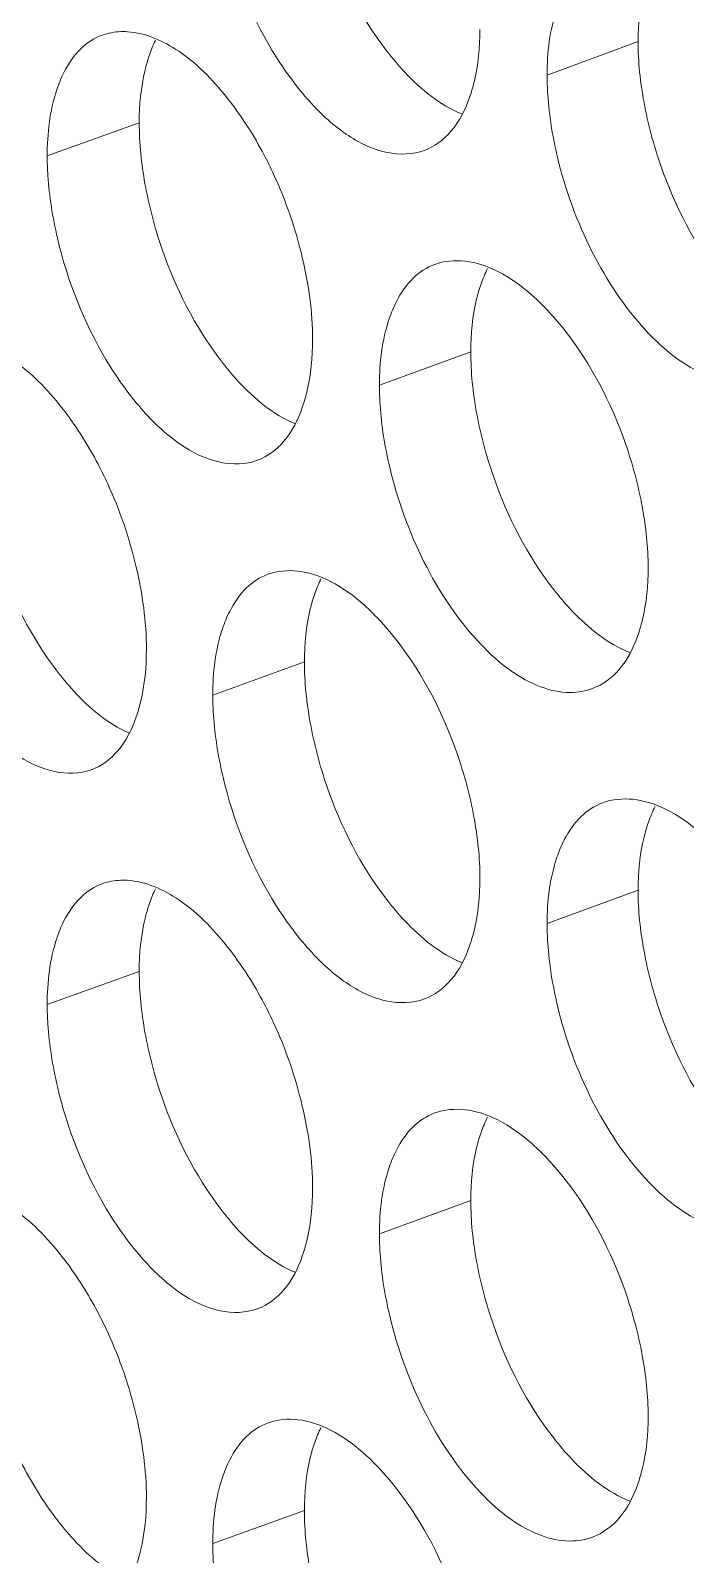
# Model space of a CAD drawing. Header units: millimetres. Extents: x 1177 to 4147, y 93 to 2194.
# Drawn here: x 2523.2 to 2529.28, y 1048.09 to 1062.23 of the extents above; entities that cross this region are included whole.
import ezdxf

# ---------------------------------------------------------------- set-up
doc = ezdxf.new("R2010")
doc.units = ezdxf.units.MM
doc.header["$LTSCALE"] = 0.1
doc.layers.get('0').update_dxf_attribs({"lineweight": 13})
doc.layers.add('标注', color=251, linetype='Continuous', lineweight=9)

# ---------------------------------------------------------------- blocks, each defined once
blk = doc.blocks.new('02')
at = {"layer": '标注'}
for p, q in [((4381.761, 1108.597), (4380.555, 1108.152)), ((4375.148, 1107.518), (4373.928, 1107.082)), ((4379.543, 1104.483), (4378.332, 1104.04)), ((4377.338, 1100.373), (4376.123, 1099.933)), ((4381.761, 1097.347), (4380.555, 1096.902)), ((4375.148, 1096.268), (4373.928, 1095.832)), ((4375.148, 1096.268), (4373.928, 1095.832)), ((4379.543, 1093.233), (4378.332, 1092.79)), ((4379.543, 1093.233), (4378.332, 1092.79)), ((4377.338, 1089.123), (4376.123, 1088.683))]:
    blk.add_line(p, q, dxfattribs=at)
for points, knots in [([(4377.338, 1111.623), (4377.338, 1111.353), (4377.398, 1110.791), (4377.685, 1109.702), (4378.082, 1108.923), (4378.426, 1108.475)], [0, 0, 0, 0, 0.240288, 0.498123, 1, 1, 1, 1]), ([(4376.259, 1110.096), (4376.391, 1109.532), (4376.708, 1108.728), (4377.334, 1107.849), (4377.698, 1107.501), (4377.889, 1107.37)], [0, 0, 0, 0, 0.537696, 0.785444, 1, 1, 1, 1]), ([(4381.899, 1109.499), (4381.876, 1109.433), (4381.79, 1109.14), (4381.761, 1108.833), (4381.761, 1108.597)], [0, 0, 0, 0, 0.228275, 1, 1, 1, 1]), ([(4380.783, 1109.264), (4380.745, 1109.19), (4380.599, 1108.836), (4380.555, 1108.448), (4380.555, 1108.152)], [0, 0, 0, 0, 0.220876, 1, 1, 1, 1]), ([(4374.658, 1108.682), (4374.552, 1108.643), (4374.343, 1108.507), (4374.208, 1108.302), (4374.15, 1108.188)], [0, 0, 0, 0, 0.469738, 1, 1, 1, 1]), ([(4374.992, 1108.727), (4374.963, 1108.729), (4374.85, 1108.73), (4374.737, 1108.71), (4374.658, 1108.682)], [0, 0, 0, 0, 0.257824, 1, 1, 1, 1]), ([(4376.356, 1107.795), (4376.161, 1108.048), (4375.776, 1108.466), (4375.235, 1108.712), (4374.992, 1108.727)], [0, 0, 0, 0, 0.568444, 1, 1, 1, 1]), ([(4379.527, 1107.856), (4379.55, 1107.922), (4379.635, 1108.214), (4379.664, 1108.522), (4379.664, 1108.757)], [0, 0, 0, 0, 0.22821, 1, 1, 1, 1]), ([(4378.426, 1108.475), (4378.502, 1108.377), (4378.782, 1108.044), (4379.133, 1107.754), (4379.423, 1107.637)], [0, 0, 0, 0, 0.28439, 1, 1, 1, 1]), ([(4381.761, 1108.597), (4381.761, 1108.327), (4381.822, 1107.766), (4382.113, 1106.678), (4382.515, 1105.9), (4382.864, 1105.455)], [0, 0, 0, 0, 0.240142, 0.497822, 1, 1, 1, 1]), ([(4375.283, 1108.419), (4375.26, 1108.353), (4375.176, 1108.06), (4375.148, 1107.753), (4375.148, 1107.518)], [0, 0, 0, 0, 0.227846, 1, 1, 1, 1]), ([(4374.15, 1108.188), (4374.113, 1108.114), (4373.971, 1107.762), (4373.928, 1107.376), (4373.928, 1107.082)], [0, 0, 0, 0, 0.220347, 1, 1, 1, 1]), ([(4380.555, 1108.152), (4380.555, 1108.065), (4380.568, 1107.699), (4380.628, 1107.336), (4380.692, 1107.065)], [0, 0, 0, 0, 0.237664, 1, 1, 1, 1]), ([(4378.928, 1107.154), (4379.064, 1107.204), (4379.328, 1107.405), (4379.47, 1107.695), (4379.527, 1107.856)], [0, 0, 0, 0, 0.458276, 1, 1, 1, 1]), ([(4376.929, 1106.839), (4376.889, 1106.926), (4376.724, 1107.259), (4376.524, 1107.576), (4376.356, 1107.795)], [0, 0, 0, 0, 0.258962, 1, 1, 1, 1]), ([(4375.148, 1107.518), (4375.148, 1107.248), (4375.207, 1106.687), (4375.492, 1105.597), (4375.886, 1104.817), (4376.229, 1104.368)], [0, 0, 0, 0, 0.240361, 0.498273, 1, 1, 1, 1]), ([(4377.889, 1107.37), (4378.053, 1107.258), (4378.387, 1107.089), (4378.773, 1107.097), (4378.928, 1107.154)], [0, 0, 0, 0, 0.54679, 1, 1, 1, 1]), ([(4373.928, 1107.082), (4373.928, 1106.995), (4373.941, 1106.629), (4374, 1106.265), (4374.063, 1105.994)], [0, 0, 0, 0, 0.237593, 1, 1, 1, 1]), ([(4380.692, 1107.065), (4380.796, 1106.63), (4381.094, 1105.81), (4381.677, 1104.927), (4382.226, 1104.409), (4382.631, 1104.167), (4383.031, 1104.063), (4383.289, 1104.096), (4383.401, 1104.138)], [0, 0, 0, 0, 0.308628, 0.595689, 0.719688, 0.826459, 0.91799, 1, 1, 1, 1]), ([(4377.446, 1104.647), (4377.446, 1105.012), (4377.339, 1105.766), (4377.093, 1106.485), (4376.929, 1106.839)], [0, 0, 0, 0, 0.483858, 1, 1, 1, 1]), ([(4374.063, 1105.994), (4374.195, 1105.43), (4374.509, 1104.626), (4375.131, 1103.745), (4375.493, 1103.396), (4375.683, 1103.264)], [0, 0, 0, 0, 0.538094, 0.785773, 1, 1, 1, 1]), ([(4379.066, 1105.642), (4378.96, 1105.603), (4378.752, 1105.467), (4378.616, 1105.264), (4378.558, 1105.151)], [0, 0, 0, 0, 0.471136, 1, 1, 1, 1]), ([(4380.791, 1104.765), (4380.659, 1104.933), (4380.391, 1105.23), (4379.941, 1105.558), (4379.489, 1105.714), (4379.191, 1105.688), (4379.066, 1105.642)], [0, 0, 0, 0, 0.313314, 0.581411, 0.805175, 1, 1, 1, 1]), ([(4379.679, 1105.383), (4379.656, 1105.318), (4379.571, 1105.025), (4379.543, 1104.718), (4379.543, 1104.483)], [0, 0, 0, 0, 0.228131, 1, 1, 1, 1]), ([(4378.558, 1105.151), (4378.52, 1105.076), (4378.376, 1104.723), (4378.332, 1104.336), (4378.332, 1104.04)], [0, 0, 0, 0, 0.220694, 1, 1, 1, 1]), ([(4374.16, 1103.692), (4373.969, 1103.944), (4373.59, 1104.358), (4373.059, 1104.608), (4372.82, 1104.627)], [0, 0, 0, 0, 0.568222, 1, 1, 1, 1]), ([(4377.31, 1103.747), (4377.333, 1103.812), (4377.418, 1104.105), (4377.446, 1104.412), (4377.446, 1104.647)], [0, 0, 0, 0, 0.228067, 1, 1, 1, 1]), ([(4381.895, 1101.622), (4381.895, 1101.892), (4381.834, 1102.453), (4381.542, 1103.541), (4381.139, 1104.319), (4380.791, 1104.765)], [0, 0, 0, 0, 0.240004, 0.497624, 1, 1, 1, 1]), ([(4379.543, 1104.483), (4379.543, 1104.212), (4379.603, 1103.651), (4379.892, 1102.562), (4380.291, 1101.784), (4380.638, 1101.338)], [0, 0, 0, 0, 0.240215, 0.497973, 1, 1, 1, 1]), ([(4376.229, 1104.368), (4376.303, 1104.271), (4376.579, 1103.94), (4376.924, 1103.651), (4377.209, 1103.531)], [0, 0, 0, 0, 0.284248, 1, 1, 1, 1]), ([(4378.332, 1104.04), (4378.332, 1103.953), (4378.345, 1103.587), (4378.404, 1103.224), (4378.468, 1102.953)], [0, 0, 0, 0, 0.23764, 1, 1, 1, 1]), ([(4374.73, 1102.735), (4374.689, 1102.823), (4374.525, 1103.156), (4374.327, 1103.473), (4374.16, 1103.692)], [0, 0, 0, 0, 0.259052, 1, 1, 1, 1]), ([(4376.713, 1103.045), (4376.848, 1103.094), (4377.113, 1103.295), (4377.254, 1103.585), (4377.31, 1103.747)], [0, 0, 0, 0, 0.457514, 1, 1, 1, 1]), ([(4375.683, 1103.264), (4375.845, 1103.152), (4376.176, 1102.983), (4376.559, 1102.989), (4376.713, 1103.045)], [0, 0, 0, 0, 0.547253, 1, 1, 1, 1]), ([(4378.468, 1102.953), (4378.572, 1102.518), (4378.867, 1101.698), (4379.445, 1100.815), (4379.99, 1100.295), (4380.392, 1100.051), (4380.79, 1099.945), (4381.046, 1099.978), (4381.157, 1100.019)], [0, 0, 0, 0, 0.309142, 0.59647, 0.720459, 0.827093, 0.918352, 1, 1, 1, 1]), ([(4375.243, 1100.542), (4375.243, 1100.907), (4375.137, 1101.662), (4374.892, 1102.381), (4374.73, 1102.735)], [0, 0, 0, 0, 0.483896, 1, 1, 1, 1]), ([(4378.566, 1100.652), (4378.435, 1100.821), (4378.17, 1101.118), (4377.724, 1101.446), (4377.275, 1101.604), (4376.979, 1101.579), (4376.855, 1101.534)], [0, 0, 0, 0, 0.313876, 0.582158, 0.805693, 1, 1, 1, 1]), ([(4381.757, 1100.721), (4381.78, 1100.787), (4381.866, 1101.079), (4381.895, 1101.387), (4381.895, 1101.622)], [0, 0, 0, 0, 0.228354, 1, 1, 1, 1]), ([(4376.855, 1101.534), (4376.749, 1101.496), (4376.54, 1101.359), (4376.404, 1101.155), (4376.347, 1101.042)], [0, 0, 0, 0, 0.470447, 1, 1, 1, 1]), ([(4373.48, 1101.224), (4373.52, 1101.136), (4373.683, 1100.803), (4373.88, 1100.485), (4374.046, 1100.266)], [0, 0, 0, 0, 0.259163, 1, 1, 1, 1]), ([(4377.474, 1101.274), (4377.451, 1101.208), (4377.366, 1100.915), (4377.338, 1100.608), (4377.338, 1100.373)], [0, 0, 0, 0, 0.227989, 1, 1, 1, 1]), ([(4380.638, 1101.338), (4380.715, 1101.238), (4381, 1100.904), (4381.357, 1100.612), (4381.651, 1100.497)], [0, 0, 0, 0, 0.28452, 1, 1, 1, 1]), ([(4376.347, 1101.042), (4376.309, 1100.967), (4376.166, 1100.615), (4376.123, 1100.229), (4376.123, 1099.933)], [0, 0, 0, 0, 0.220518, 1, 1, 1, 1]), ([(4379.664, 1097.507), (4379.664, 1097.777), (4379.603, 1098.338), (4379.312, 1099.427), (4378.913, 1100.205), (4378.566, 1100.652)], [0, 0, 0, 0, 0.240077, 0.497775, 1, 1, 1, 1]), ([(4381.157, 1100.019), (4381.293, 1100.069), (4381.558, 1100.27), (4381.7, 1100.56), (4381.757, 1100.721)], [0, 0, 0, 0, 0.459026, 1, 1, 1, 1]), ([(4375.108, 1099.642), (4375.131, 1099.708), (4375.215, 1100), (4375.243, 1100.307), (4375.243, 1100.542)], [0, 0, 0, 0, 0.227924, 1, 1, 1, 1]), ([(4377.338, 1100.373), (4377.338, 1100.103), (4377.398, 1099.541), (4377.685, 1098.452), (4378.082, 1097.673), (4378.426, 1097.225)], [0, 0, 0, 0, 0.240288, 0.498123, 1, 1, 1, 1]), ([(4374.046, 1100.266), (4374.119, 1100.17), (4374.391, 1099.841), (4374.729, 1099.553), (4375.01, 1099.431)], [0, 0, 0, 0, 0.284096, 1, 1, 1, 1]), ([(4376.123, 1099.933), (4376.123, 1099.846), (4376.136, 1099.481), (4376.195, 1099.117), (4376.259, 1098.846)], [0, 0, 0, 0, 0.237616, 1, 1, 1, 1]), ([(4374.512, 1098.941), (4374.648, 1098.99), (4374.912, 1099.191), (4375.052, 1099.481), (4375.108, 1099.642)], [0, 0, 0, 0, 0.456741, 1, 1, 1, 1]), ([(4373.491, 1099.164), (4373.652, 1099.051), (4373.979, 1098.881), (4374.36, 1098.887), (4374.512, 1098.941)], [0, 0, 0, 0, 0.547725, 1, 1, 1, 1]), ([(4376.259, 1098.846), (4376.391, 1098.282), (4376.708, 1097.478), (4377.334, 1096.599), (4377.698, 1096.251), (4377.889, 1096.12)], [0, 0, 0, 0, 0.537696, 0.785444, 1, 1, 1, 1]), ([(4383.03, 1097.632), (4382.897, 1097.801), (4382.626, 1098.098), (4382.173, 1098.424), (4381.717, 1098.579), (4381.417, 1098.551), (4381.292, 1098.505)], [0, 0, 0, 0, 0.312757, 0.580674, 0.804664, 1, 1, 1, 1]), ([(4381.292, 1098.505), (4381.185, 1098.465), (4380.978, 1098.33), (4380.841, 1098.127), (4380.783, 1098.014)], [0, 0, 0, 0, 0.471808, 1, 1, 1, 1]), ([(4381.899, 1098.249), (4381.876, 1098.183), (4381.79, 1097.89), (4381.761, 1097.583), (4381.761, 1097.347)], [0, 0, 0, 0, 0.228275, 1, 1, 1, 1]), ([(4380.783, 1098.014), (4380.745, 1097.94), (4380.599, 1097.586), (4380.555, 1097.198), (4380.555, 1096.902)], [0, 0, 0, 0, 0.220876, 1, 1, 1, 1]), ([(4374.658, 1097.432), (4374.552, 1097.393), (4374.343, 1097.257), (4374.208, 1097.052), (4374.15, 1096.938)], [0, 0, 0, 0, 0.469738, 1, 1, 1, 1]), ([(4374.658, 1097.432), (4374.552, 1097.393), (4374.343, 1097.257), (4374.208, 1097.052), (4374.15, 1096.938)], [0, 0, 0, 0, 0.469738, 1, 1, 1, 1]), ([(4374.992, 1097.477), (4374.963, 1097.479), (4374.85, 1097.48), (4374.737, 1097.46), (4374.658, 1097.432)], [0, 0, 0, 0, 0.257824, 1, 1, 1, 1]), ([(4374.992, 1097.477), (4374.963, 1097.479), (4374.85, 1097.48), (4374.737, 1097.46), (4374.658, 1097.432)], [0, 0, 0, 0, 0.257824, 1, 1, 1, 1]), ([(4376.356, 1096.545), (4376.161, 1096.798), (4375.776, 1097.216), (4375.235, 1097.462), (4374.992, 1097.477)], [0, 0, 0, 0, 0.568444, 1, 1, 1, 1]), ([(4376.356, 1096.545), (4376.161, 1096.798), (4375.776, 1097.216), (4375.235, 1097.462), (4374.992, 1097.477)], [0, 0, 0, 0, 0.568444, 1, 1, 1, 1]), ([(4379.527, 1096.606), (4379.55, 1096.672), (4379.635, 1096.964), (4379.664, 1097.272), (4379.664, 1097.507)], [0, 0, 0, 0, 0.22821, 1, 1, 1, 1]), ([(4381.761, 1097.347), (4381.761, 1097.077), (4381.822, 1096.516), (4382.113, 1095.428), (4382.515, 1094.65), (4382.864, 1094.205)], [0, 0, 0, 0, 0.240142, 0.497822, 1, 1, 1, 1]), ([(4375.283, 1097.169), (4375.26, 1097.103), (4375.176, 1096.81), (4375.148, 1096.503), (4375.148, 1096.268)], [0, 0, 0, 0, 0.227846, 1, 1, 1, 1]), ([(4375.283, 1097.169), (4375.26, 1097.103), (4375.176, 1096.81), (4375.148, 1096.503), (4375.148, 1096.268)], [0, 0, 0, 0, 0.227846, 1, 1, 1, 1]), ([(4378.426, 1097.225), (4378.502, 1097.127), (4378.782, 1096.794), (4379.133, 1096.504), (4379.423, 1096.387)], [0, 0, 0, 0, 0.28439, 1, 1, 1, 1]), ([(4374.15, 1096.938), (4374.113, 1096.864), (4373.971, 1096.512), (4373.928, 1096.126), (4373.928, 1095.832)], [0, 0, 0, 0, 0.220347, 1, 1, 1, 1]), ([(4374.15, 1096.938), (4374.113, 1096.864), (4373.971, 1096.512), (4373.928, 1096.126), (4373.928, 1095.832)], [0, 0, 0, 0, 0.220347, 1, 1, 1, 1]), ([(4380.555, 1096.902), (4380.555, 1096.815), (4380.568, 1096.449), (4380.628, 1096.086), (4380.692, 1095.815)], [0, 0, 0, 0, 0.237664, 1, 1, 1, 1]), ([(4376.929, 1095.589), (4376.889, 1095.676), (4376.724, 1096.009), (4376.524, 1096.326), (4376.356, 1096.545)], [0, 0, 0, 0, 0.258962, 1, 1, 1, 1]), ([(4376.929, 1095.589), (4376.889, 1095.676), (4376.724, 1096.009), (4376.524, 1096.326), (4376.356, 1096.545)], [0, 0, 0, 0, 0.258962, 1, 1, 1, 1]), ([(4378.928, 1095.904), (4379.064, 1095.954), (4379.328, 1096.155), (4379.47, 1096.445), (4379.527, 1096.606)], [0, 0, 0, 0, 0.458276, 1, 1, 1, 1]), ([(4375.148, 1096.268), (4375.148, 1095.998), (4375.207, 1095.437), (4375.492, 1094.347), (4375.886, 1093.567), (4376.229, 1093.118)], [0, 0, 0, 0, 0.240361, 0.498273, 1, 1, 1, 1]), ([(4375.148, 1096.268), (4375.148, 1095.998), (4375.207, 1095.437), (4375.492, 1094.347), (4375.886, 1093.567), (4376.229, 1093.118)], [0, 0, 0, 0, 0.240361, 0.498273, 1, 1, 1, 1]), ([(4377.889, 1096.12), (4378.053, 1096.008), (4378.387, 1095.839), (4378.773, 1095.847), (4378.928, 1095.904)], [0, 0, 0, 0, 0.54679, 1, 1, 1, 1]), ([(4373.928, 1095.832), (4373.928, 1095.745), (4373.941, 1095.379), (4374, 1095.015), (4374.063, 1094.744)], [0, 0, 0, 0, 0.237593, 1, 1, 1, 1]), ([(4373.928, 1095.832), (4373.928, 1095.745), (4373.941, 1095.379), (4374, 1095.015), (4374.063, 1094.744)], [0, 0, 0, 0, 0.237593, 1, 1, 1, 1]), ([(4380.692, 1095.815), (4380.796, 1095.38), (4381.094, 1094.56), (4381.677, 1093.677), (4382.226, 1093.159), (4382.631, 1092.917), (4383.031, 1092.813), (4383.289, 1092.846), (4383.401, 1092.888)], [0, 0, 0, 0, 0.308628, 0.595689, 0.719688, 0.826459, 0.91799, 1, 1, 1, 1]), ([(4377.446, 1093.397), (4377.446, 1093.762), (4377.339, 1094.516), (4377.093, 1095.235), (4376.929, 1095.589)], [0, 0, 0, 0, 0.483858, 1, 1, 1, 1]), ([(4377.446, 1093.397), (4377.446, 1093.762), (4377.339, 1094.516), (4377.093, 1095.235), (4376.929, 1095.589)], [0, 0, 0, 0, 0.483858, 1, 1, 1, 1]), ([(4374.063, 1094.744), (4374.195, 1094.18), (4374.509, 1093.376), (4375.131, 1092.495), (4375.493, 1092.146), (4375.683, 1092.014)], [0, 0, 0, 0, 0.538094, 0.785773, 1, 1, 1, 1]), ([(4374.063, 1094.744), (4374.195, 1094.18), (4374.509, 1093.376), (4375.131, 1092.495), (4375.493, 1092.146), (4375.683, 1092.014)], [0, 0, 0, 0, 0.538094, 0.785773, 1, 1, 1, 1]), ([(4379.066, 1094.392), (4378.96, 1094.353), (4378.752, 1094.217), (4378.616, 1094.014), (4378.558, 1093.901)], [0, 0, 0, 0, 0.471136, 1, 1, 1, 1]), ([(4379.066, 1094.392), (4378.96, 1094.353), (4378.752, 1094.217), (4378.616, 1094.014), (4378.558, 1093.901)], [0, 0, 0, 0, 0.471136, 1, 1, 1, 1]), ([(4380.791, 1093.515), (4380.659, 1093.683), (4380.391, 1093.98), (4379.941, 1094.308), (4379.489, 1094.464), (4379.191, 1094.438), (4379.066, 1094.392)], [0, 0, 0, 0, 0.313314, 0.581411, 0.805175, 1, 1, 1, 1]), ([(4380.791, 1093.515), (4380.659, 1093.683), (4380.391, 1093.98), (4379.941, 1094.308), (4379.489, 1094.464), (4379.191, 1094.438), (4379.066, 1094.392)], [0, 0, 0, 0, 0.313314, 0.581411, 0.805175, 1, 1, 1, 1]), ([(4379.679, 1094.133), (4379.656, 1094.068), (4379.571, 1093.775), (4379.543, 1093.468), (4379.543, 1093.233)], [0, 0, 0, 0, 0.228131, 1, 1, 1, 1]), ([(4379.679, 1094.133), (4379.656, 1094.068), (4379.571, 1093.775), (4379.543, 1093.468), (4379.543, 1093.233)], [0, 0, 0, 0, 0.228131, 1, 1, 1, 1]), ([(4378.558, 1093.901), (4378.52, 1093.826), (4378.376, 1093.473), (4378.332, 1093.086), (4378.332, 1092.79)], [0, 0, 0, 0, 0.220694, 1, 1, 1, 1]), ([(4378.558, 1093.901), (4378.52, 1093.826), (4378.376, 1093.473), (4378.332, 1093.086), (4378.332, 1092.79)], [0, 0, 0, 0, 0.220694, 1, 1, 1, 1]), ([(4381.895, 1090.372), (4381.895, 1090.642), (4381.834, 1091.203), (4381.542, 1092.291), (4381.139, 1093.069), (4380.791, 1093.515)], [0, 0, 0, 0, 0.240004, 0.497624, 1, 1, 1, 1]), ([(4381.895, 1090.372), (4381.895, 1090.642), (4381.834, 1091.203), (4381.542, 1092.291), (4381.139, 1093.069), (4380.791, 1093.515)], [0, 0, 0, 0, 0.240004, 0.497624, 1, 1, 1, 1]), ([(4374.16, 1092.442), (4373.969, 1092.694), (4373.59, 1093.108), (4373.059, 1093.358), (4372.82, 1093.377)], [0, 0, 0, 0, 0.568222, 1, 1, 1, 1]), ([(4377.31, 1092.497), (4377.333, 1092.562), (4377.418, 1092.855), (4377.446, 1093.162), (4377.446, 1093.397)], [0, 0, 0, 0, 0.228067, 1, 1, 1, 1]), ([(4377.31, 1092.497), (4377.333, 1092.562), (4377.418, 1092.855), (4377.446, 1093.162), (4377.446, 1093.397)], [0, 0, 0, 0, 0.228067, 1, 1, 1, 1]), ([(4376.229, 1093.118), (4376.303, 1093.021), (4376.579, 1092.69), (4376.924, 1092.401), (4377.209, 1092.281)], [0, 0, 0, 0, 0.284248, 1, 1, 1, 1]), ([(4376.229, 1093.118), (4376.303, 1093.021), (4376.579, 1092.69), (4376.924, 1092.401), (4377.209, 1092.281)], [0, 0, 0, 0, 0.284248, 1, 1, 1, 1]), ([(4379.543, 1093.233), (4379.543, 1092.962), (4379.603, 1092.401), (4379.892, 1091.312), (4380.291, 1090.534), (4380.638, 1090.088)], [0, 0, 0, 0, 0.240215, 0.497973, 1, 1, 1, 1]), ([(4379.543, 1093.233), (4379.543, 1092.962), (4379.603, 1092.401), (4379.892, 1091.312), (4380.291, 1090.534), (4380.638, 1090.088)], [0, 0, 0, 0, 0.240215, 0.497973, 1, 1, 1, 1]), ([(4378.332, 1092.79), (4378.332, 1092.703), (4378.345, 1092.337), (4378.404, 1091.974), (4378.468, 1091.703)], [0, 0, 0, 0, 0.23764, 1, 1, 1, 1]), ([(4378.332, 1092.79), (4378.332, 1092.703), (4378.345, 1092.337), (4378.404, 1091.974), (4378.468, 1091.703)], [0, 0, 0, 0, 0.23764, 1, 1, 1, 1]), ([(4376.713, 1091.795), (4376.848, 1091.844), (4377.113, 1092.045), (4377.254, 1092.335), (4377.31, 1092.497)], [0, 0, 0, 0, 0.457514, 1, 1, 1, 1]), ([(4376.713, 1091.795), (4376.848, 1091.844), (4377.113, 1092.045), (4377.254, 1092.335), (4377.31, 1092.497)], [0, 0, 0, 0, 0.457514, 1, 1, 1, 1]), ([(4374.73, 1091.485), (4374.689, 1091.573), (4374.525, 1091.906), (4374.327, 1092.223), (4374.16, 1092.442)], [0, 0, 0, 0, 0.259052, 1, 1, 1, 1]), ([(4375.683, 1092.014), (4375.845, 1091.902), (4376.176, 1091.733), (4376.559, 1091.739), (4376.713, 1091.795)], [0, 0, 0, 0, 0.547253, 1, 1, 1, 1]), ([(4375.683, 1092.014), (4375.845, 1091.902), (4376.176, 1091.733), (4376.559, 1091.739), (4376.713, 1091.795)], [0, 0, 0, 0, 0.547253, 1, 1, 1, 1]), ([(4378.468, 1091.703), (4378.572, 1091.268), (4378.867, 1090.448), (4379.445, 1089.565), (4379.99, 1089.045), (4380.392, 1088.801), (4380.79, 1088.695), (4381.046, 1088.728), (4381.157, 1088.769)], [0, 0, 0, 0, 0.309142, 0.59647, 0.720459, 0.827093, 0.918352, 1, 1, 1, 1]), ([(4378.468, 1091.703), (4378.572, 1091.268), (4378.867, 1090.448), (4379.445, 1089.565), (4379.99, 1089.045), (4380.392, 1088.801), (4380.79, 1088.695), (4381.046, 1088.728), (4381.157, 1088.769)], [0, 0, 0, 0, 0.309142, 0.59647, 0.720459, 0.827093, 0.918352, 1, 1, 1, 1]), ([(4375.243, 1089.292), (4375.243, 1089.657), (4375.137, 1090.412), (4374.892, 1091.131), (4374.73, 1091.485)], [0, 0, 0, 0, 0.483896, 1, 1, 1, 1]), ([(4376.855, 1090.284), (4376.749, 1090.246), (4376.54, 1090.109), (4376.404, 1089.905), (4376.347, 1089.792)], [0, 0, 0, 0, 0.470447, 1, 1, 1, 1]), ([(4378.566, 1089.402), (4378.435, 1089.571), (4378.17, 1089.868), (4377.724, 1090.196), (4377.275, 1090.354), (4376.979, 1090.329), (4376.855, 1090.284)], [0, 0, 0, 0, 0.313876, 0.582158, 0.805693, 1, 1, 1, 1]), ([(4381.757, 1089.471), (4381.78, 1089.537), (4381.866, 1089.829), (4381.895, 1090.137), (4381.895, 1090.372)], [0, 0, 0, 0, 0.228354, 1, 1, 1, 1]), ([(4381.757, 1089.471), (4381.78, 1089.537), (4381.866, 1089.829), (4381.895, 1090.137), (4381.895, 1090.372)], [0, 0, 0, 0, 0.228354, 1, 1, 1, 1]), ([(4380.638, 1090.088), (4380.715, 1089.988), (4381, 1089.654), (4381.357, 1089.362), (4381.651, 1089.247)], [0, 0, 0, 0, 0.28452, 1, 1, 1, 1]), ([(4380.638, 1090.088), (4380.715, 1089.988), (4381, 1089.654), (4381.357, 1089.362), (4381.651, 1089.247)], [0, 0, 0, 0, 0.28452, 1, 1, 1, 1]), ([(4373.48, 1089.974), (4373.52, 1089.886), (4373.683, 1089.553), (4373.88, 1089.235), (4374.046, 1089.016)], [0, 0, 0, 0, 0.259163, 1, 1, 1, 1]), ([(4377.474, 1090.024), (4377.451, 1089.958), (4377.366, 1089.665), (4377.338, 1089.358), (4377.338, 1089.123)], [0, 0, 0, 0, 0.227989, 1, 1, 1, 1]), ([(4376.347, 1089.792), (4376.309, 1089.717), (4376.166, 1089.365), (4376.123, 1088.979), (4376.123, 1088.683)], [0, 0, 0, 0, 0.220518, 1, 1, 1, 1]), ([(4381.157, 1088.769), (4381.293, 1088.819), (4381.558, 1089.02), (4381.7, 1089.31), (4381.757, 1089.471)], [0, 0, 0, 0, 0.459026, 1, 1, 1, 1]), ([(4381.157, 1088.769), (4381.293, 1088.819), (4381.558, 1089.02), (4381.7, 1089.31), (4381.757, 1089.471)], [0, 0, 0, 0, 0.459026, 1, 1, 1, 1]), ([(4375.108, 1088.392), (4375.131, 1088.458), (4375.215, 1088.75), (4375.243, 1089.057), (4375.243, 1089.292)], [0, 0, 0, 0, 0.227924, 1, 1, 1, 1]), ([(4379.664, 1086.257), (4379.664, 1086.527), (4379.603, 1087.088), (4379.312, 1088.177), (4378.913, 1088.955), (4378.566, 1089.402)], [0, 0, 0, 0, 0.240077, 0.497775, 1, 1, 1, 1]), ([(4377.338, 1089.123), (4377.338, 1088.853), (4377.398, 1088.291), (4377.685, 1087.202), (4378.082, 1086.423), (4378.426, 1085.975)], [0, 0, 0, 0, 0.240288, 0.498123, 1, 1, 1, 1]), ([(4374.046, 1089.016), (4374.119, 1088.92), (4374.391, 1088.591), (4374.729, 1088.303), (4375.01, 1088.181)], [0, 0, 0, 0, 0.284096, 1, 1, 1, 1]), ([(4376.123, 1088.683), (4376.123, 1088.596), (4376.136, 1088.231), (4376.195, 1087.867), (4376.259, 1087.596)], [0, 0, 0, 0, 0.237616, 1, 1, 1, 1])]:
    blk.add_open_spline(points, degree=3, knots=knots, dxfattribs=at)
for points in [[(4375.363, 1108.612), (4375.332, 1108.55), (4375.305, 1108.485), (4375.283, 1108.419)], [(4379.765, 1105.586), (4379.732, 1105.521), (4379.704, 1105.453), (4379.679, 1105.383)], [(4377.556, 1101.472), (4377.525, 1101.408), (4377.497, 1101.341), (4377.474, 1101.274)], [(4381.987, 1098.456), (4381.953, 1098.389), (4381.924, 1098.319), (4381.899, 1098.249)], [(4375.363, 1097.362), (4375.332, 1097.3), (4375.305, 1097.235), (4375.283, 1097.169)], [(4375.363, 1097.362), (4375.332, 1097.3), (4375.305, 1097.235), (4375.283, 1097.169)], [(4379.765, 1094.336), (4379.732, 1094.271), (4379.704, 1094.203), (4379.679, 1094.133)], [(4379.765, 1094.336), (4379.732, 1094.271), (4379.704, 1094.203), (4379.679, 1094.133)], [(4377.556, 1090.222), (4377.525, 1090.158), (4377.497, 1090.091), (4377.474, 1090.024)]]:
    blk.add_open_spline(points, degree=3, dxfattribs=at)

msp = doc.modelspace()

# ---------------------------------------------------------------- block references
at = {"xscale": 0.7, "yscale": 0.7, "zscale": 0.7}
msp.add_blockref('02', (-538.391, 286.112), dxfattribs=at)

doc.saveas('drawing.dxf')
